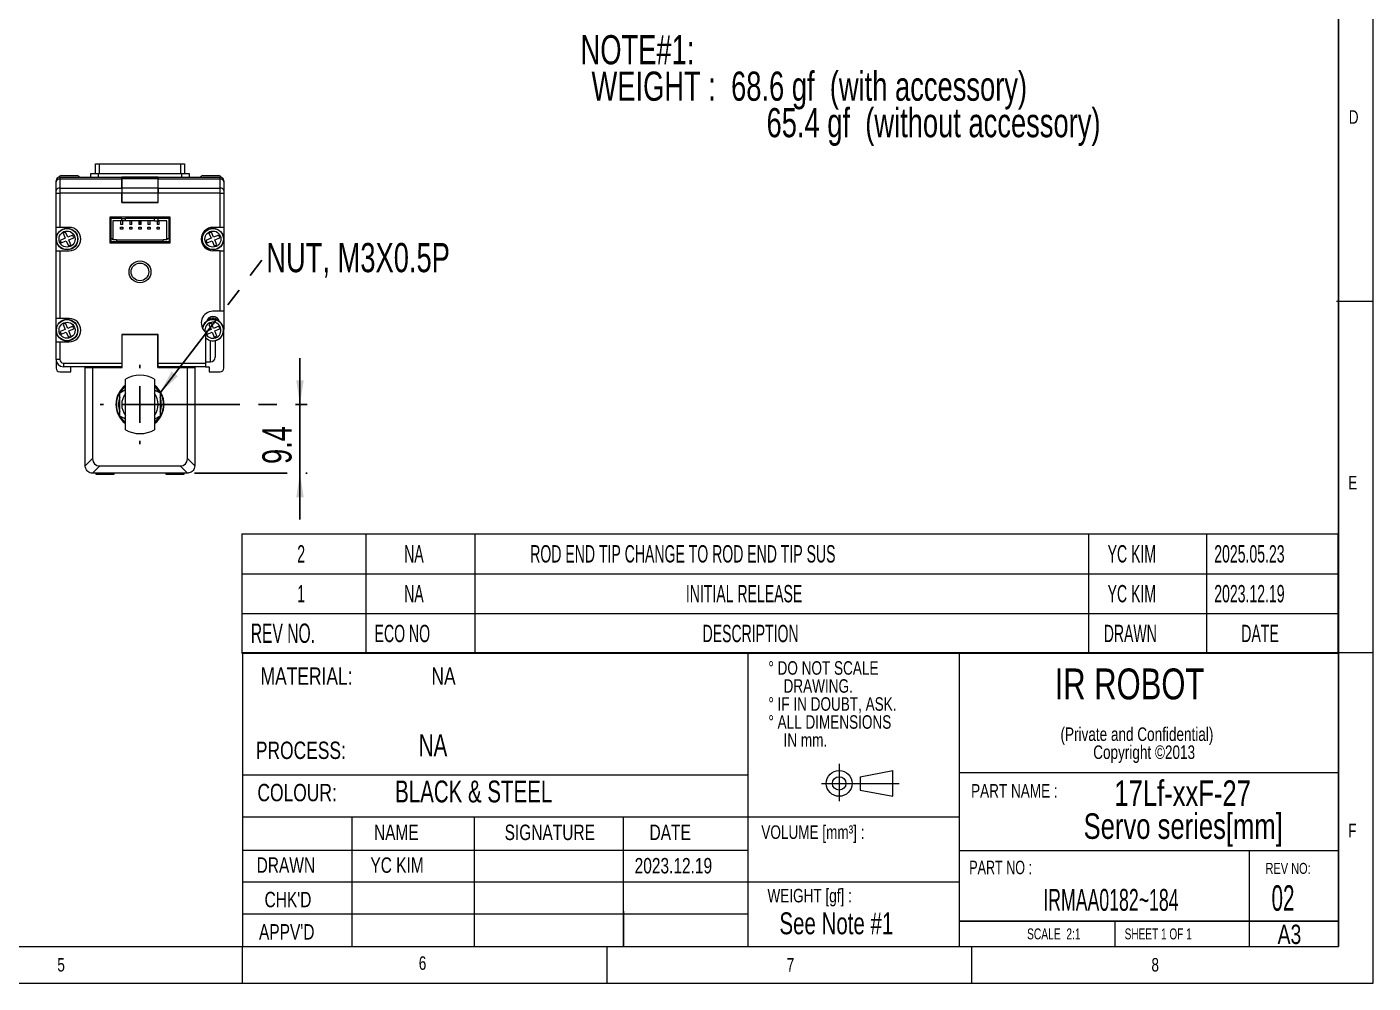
# Model space of a CAD drawing. Header units: millimetres. Extents: x 5 to 415, y 5 to 292.
# Drawn here: x 230.4 to 415, y 5 to 136.1 of the extents above; entities that cross this region are included whole.
import ezdxf

# ---------------------------------------------------------------- set-up
doc = ezdxf.new("R2010")
doc.units = ezdxf.units.MM
doc.linetypes.add('CENTERX2', pattern=[20.32, 12.7, -2.54, 2.54, -2.54])
doc.layers.add('CENTER_LINE', color=7, linetype='CENTERX2')
doc.layers.add('NOTES', color=7, linetype='Continuous')
doc.styles.add('SLDTEXTSTYLE0', font='TXT', dxfattribs={"width": 0.7})
doc.styles.add('SLDTEXTSTYLE1', font='TXT', dxfattribs={"width": 0.75})
doc.styles.add('SLDTEXTSTYLE2', font='TXT', dxfattribs={"width": 0.6875})
doc.styles.add('SLDTEXTSTYLE3', font='TXT', dxfattribs={"width": 0.605})
doc.styles.add('SLDTEXTSTYLE4', font='TXT', dxfattribs={"width": 0.694444})
doc.dimstyles.new('SLDDIMSTYLE3', dxfattribs={"dimtxt": 4, "dimasz": 3.302, "dimexe": 0, "dimexo": 0.0625, "dimgap": 1, "dimtad": 1, "dimdec": 1, "dimrnd": 1e-09, "dimzin": 12, "dimdsep": 46, "dimtxsty": 'SLDTEXTSTYLE0', "dimsah": 1, "dimcen": 0.09, "dimadec": 0, "dimazin": 3, "dimtfac": 1, "dimtdec": 1, "dimtmove": 0, "dimatfit": 0, "dimfxl": 1, "dimfrac": 2, "dimtolj": 1, "dimtzin": 12, "dimarcsym": 0})
doc.dimstyles.new('SLDDIMSTYLE4', dxfattribs={"dimtxt": 0.18, "dimasz": 3.302, "dimexe": 0, "dimexo": 0.0625, "dimgap": 0, "dimtad": 0, "dimtih": 1, "dimtoh": 1, "dimdec": 0, "dimrnd": 1e-09, "dimzin": 0, "dimdsep": 46, "dimtxsty": 'Standard', "dimsah": 1, "dimcen": 0.09, "dimadec": 0, "dimazin": 0, "dimtfac": 3.302, "dimtdec": 0, "dimtofl": 0, "dimtmove": 0, "dimatfit": 3, "dimfxl": 1, "dimfrac": 2, "dimtolj": 1, "dimtzin": 0, "dimarcsym": 0})

# ---------------------------------------------------------------- blocks, each defined once
blk = doc.blocks.new('SW_NOTE_0')
at = {"layer": 'CENTER_LINE', "color": 0, "char_height": 4, "attachment_point": 1, "style": 'SLDTEXTSTYLE0'}
for s, insert in [('NOTE#1:', (1.5, 5.16)), ('WEIGHT :  68.6 gf  (with accessory)', (3, 0.16)), ('65.4 gf  (without accessory)', (27, -4.84))]:
    blk.add_mtext(s, dxfattribs=dict(at, insert=insert))
blk = doc.blocks.new('SW_NOTE_0_3')
at = {"color": 0, "linetype": 'Continuous', "lineweight": 0, "char_height": 1.8521, "attachment_point": 2, "style": 'SLDTEXTSTYLE1'}
for s, insert in [('(Private and Confidential)', (15.4, 2.39)), ('Copyright ©2013', (16.39, -0.08))]:
    blk.add_mtext(s, dxfattribs=dict(at, insert=insert))
blk = doc.blocks.new('SW_NOTE_0_4')
at = {"color": 0, "linetype": 'Continuous', "lineweight": 0, "char_height": 3.5, "attachment_point": 2, "style": 'SLDTEXTSTYLE1'}
for s, insert in [('17Lf-xxF-27', (11.59, 4.51)), ('Servo series[mm]', (11.67, -0.01))]:
    blk.add_mtext(s, dxfattribs=dict(at, insert=insert))
blk = doc.blocks.new('SW_NOTE_0_5')
at = {"color": 0, "linetype": 'Continuous', "lineweight": 0, "attachment_point": 1, "style": 'SLDTEXTSTYLE1'}
for s, insert, char_height in [('%%d DO NOT SCALE', (0, 2.39), 1.8521), ('DRAWING.', (2.08, -0.08), 1.852), ('%%d IF IN DOUBT, ASK.', (0, -2.55), 1.8521), ('%%d ALL DIMENSIONS', (0, -5.02), 1.8521), ('IN mm.', (2.08, -7.49), 1.852)]:
    blk.add_mtext(s, dxfattribs=dict(at, insert=insert, char_height=char_height))
blk = doc.blocks.new('SW_TABLEANNOTATION_1')
at = {"color": 0, "linetype": 'Continuous', "lineweight": 18}
for p, q in [((0, 0), (0, -5.46)), ((0, 0), (17, 0)), ((17, 0), (17, -5.46)), ((17, 0), (31.98, 0)), ((31.98, 0), (31.98, -5.46)), ((31.98, 0), (116.1, 0)), ((116.1, 0), (116.1, -5.46)), ((116.1, 0), (132.29, 0)), ((132.29, 0), (132.29, -5.46)), ((132.29, 0), (150.28, 0)), ((150.28, 0), (150.28, -5.46)), ((0, -5.46), (0, -10.92)), ((0, -5.46), (17, -5.46)), ((17, -5.46), (17, -10.92)), ((17, -5.46), (31.98, -5.46)), ((31.98, -5.46), (31.98, -10.92)), ((31.98, -5.46), (116.1, -5.46)), ((116.1, -5.46), (116.1, -10.92)), ((116.1, -5.46), (132.29, -5.46)), ((132.29, -5.46), (132.29, -10.92)), ((132.29, -5.46), (150.28, -5.46)), ((150.28, -5.46), (150.28, -10.92)), ((0, -10.92), (0, -16.37)), ((0, -10.92), (17, -10.92)), ((17, -10.92), (17, -16.37)), ((17, -10.92), (31.98, -10.92)), ((31.98, -10.92), (31.98, -16.37)), ((31.98, -10.92), (116.1, -10.92)), ((116.1, -10.92), (116.1, -16.37)), ((116.1, -10.92), (132.29, -10.92)), ((132.29, -10.92), (132.29, -16.37)), ((132.29, -10.92), (150.28, -10.92)), ((150.28, -10.92), (150.28, -16.37)), ((0, -16.37), (17, -16.37)), ((17, -16.37), (31.98, -16.37)), ((31.98, -16.37), (116.1, -16.37)), ((116.1, -16.37), (132.29, -16.37)), ((132.29, -16.37), (150.28, -16.37))]:
    blk.add_line(p, q, dxfattribs=at)
at = {"color": 0, "linetype": 'Continuous', "lineweight": 0, "attachment_point": 1, "style": 'SLDTEXTSTYLE3'}
for s, insert, char_height in [('2', (7.62, -1.54), 2.38), ('NA', (22.28, -1.54), 2.381), ('ROD END TIP CHANGE TO ROD END TIP SUS', (39.56, -1.54), 2.3813), ('YC KIM', (118.72, -1.54), 2.381), ('2025.05.23', (133.34, -1.54), 2.381), ('1', (7.62, -7), 2.38), ('NA', (22.28, -7), 2.381), ('INITIAL RELEASE', (60.9, -7), 2.3813), ('YC KIM', (118.72, -7), 2.381), ('2023.12.19', (133.34, -7), 2.381), ('REV NO.', (1.25, -12.29), 2.646), ('ECO NO', (18.23, -12.46), 2.381), ('DESCRIPTION', (63.19, -12.46), 2.3813), ('DRAWN', (118.19, -12.46), 2.381), ('DATE', (137.05, -12.46), 2.381)]:
    blk.add_mtext(s, dxfattribs=dict(at, insert=insert, char_height=char_height))
blk = doc.blocks.new('_D_28')
at = {"layer": 'CENTER_LINE'}
for p, q in [((267.88, 84.33), (267.88, 90.68)), ((246.94, 84.33), (268.88, 84.33)), ((267.88, 74.91), (267.88, 84.33)), ((253.44, 74.91), (268.88, 74.91)), ((267.88, 74.91), (267.88, 68.56))]:
    blk.add_line(p, q, dxfattribs=at)
for points in [[(267.88, 84.33), (268.39, 87.64), (267.37, 87.64)], [(267.88, 74.91), (267.37, 71.61), (268.39, 71.61)]]:
    blk.add_solid(points, dxfattribs=at)
at = {"layer": 'CENTER_LINE', "insert": (262.72, 76.17), "char_height": 4, "attachment_point": 1, "rotation": 90, "style": 'SLDTEXTSTYLE0'}
blk.add_mtext('9.4', dxfattribs=at)
blk = doc.blocks.new('SW_NOTE_0_11')
at = {"layer": 'CENTER_LINE', "color": 0, "insert": (0.59, 2.35), "char_height": 4, "attachment_point": 1, "style": 'SLDTEXTSTYLE0'}
blk.add_mtext('NUT, M3X0.5P', dxfattribs=at)
blk = doc.blocks.new('SW_CENTERMARKSYMBOL_5')
at = {"layer": 'CENTER_LINE', "color": 0}
for p, q in [((0, 5), (0, 5.44)), ((0, 0), (0, 2.5)), ((-5, 0), (-5.44, 0)), ((0, 0), (-2.5, 0)), ((0, 0), (0, -2.5)), ((0, 0), (2.5, 0)), ((5, 0), (5.44, 0)), ((0, -5), (0, -5.44))]:
    blk.add_line(p, q, dxfattribs=at)

msp = doc.modelspace()

# ---------------------------------------------------------------- linework, layer by layer
at = {"color": 7, "linetype": 'Continuous', "lineweight": 18}
for p, q in [((415, 5), (415, 292)), ((239.843, 116.015), (239.843, 117.315)), ((239.843, 117.315), (240.343, 117.315)), ((240.343, 117.315), (251.543, 117.315)), ((251.543, 117.315), (252.043, 117.315)), ((252.043, 117.315), (252.043, 116.015)), ((234.443, 114.868), (234.443, 115.015)), ((234.443, 113.654), (234.443, 114.868)), ((234.943, 115.515), (234.943, 115.222)), ((234.943, 115.515), (243.443, 115.515)), ((234.943, 115.222), (234.943, 114.008)), ((243.443, 115.222), (234.943, 115.222)), ((235.143, 115.715), (235.322, 115.715)), ((235.322, 115.715), (237.344, 115.715)), ((239.193, 115.515), (239.193, 116.015)), ((239.193, 116.015), (240.193, 116.015)), ((240.193, 116.015), (240.193, 115.515)), ((240.193, 116.015), (251.693, 116.015)), ((248.443, 115.515), (243.443, 115.515)), ((243.465, 115.515), (243.443, 115.471)), ((243.443, 115.515), (243.443, 115.222)), ((243.443, 115.471), (243.447, 115.463)), ((243.443, 115.222), (243.443, 114.008)), ((248.439, 115.463), (243.447, 115.463)), ((243.462, 114.008), (243.451, 115.258)), ((248.435, 115.258), (243.451, 115.258)), ((243.465, 115.515), (248.421, 115.515)), ((248.421, 115.515), (248.443, 115.471)), ((248.424, 114.008), (248.435, 115.258)), ((248.443, 115.471), (248.439, 115.463)), ((248.443, 115.515), (256.943, 115.515)), ((248.443, 115.222), (248.443, 115.515)), ((256.943, 115.222), (248.443, 115.222)), ((248.443, 114.008), (248.443, 115.222)), ((251.693, 115.515), (251.693, 116.015)), ((251.693, 116.015), (252.693, 116.015)), ((252.693, 116.015), (252.693, 115.515)), ((254.543, 115.715), (254.722, 115.715)), ((254.722, 115.715), (256.744, 115.715)), ((256.943, 115.222), (256.943, 115.515)), ((256.943, 114.008), (256.943, 115.222)), ((257.443, 115.015), (257.443, 114.868)), ((257.443, 114.868), (257.443, 113.654)), ((234.443, 113.301), (234.443, 113.654)), ((234.443, 113.301), (234.943, 113.301)), ((234.443, 108.615), (234.443, 113.301)), ((234.943, 114.008), (234.943, 113.301)), ((234.943, 114.008), (243.443, 114.008)), ((234.943, 113.301), (234.943, 108.615)), ((243.443, 113.301), (234.943, 113.301)), ((243.443, 114.008), (243.443, 113.301)), ((243.443, 113.301), (243.443, 112.015)), ((243.448, 112.515), (243.443, 113.107)), ((248.424, 114.008), (243.462, 114.008)), ((248.422, 113.301), (243.465, 113.301)), ((243.465, 112.015), (243.465, 113.301)), ((248.422, 112.015), (248.422, 113.301)), ((248.438, 112.515), (248.443, 113.107)), ((248.443, 114.008), (256.943, 114.008)), ((248.443, 113.301), (248.443, 114.008)), ((248.443, 112.015), (248.443, 113.301)), ((256.943, 113.301), (248.443, 113.301)), ((256.943, 113.301), (256.943, 114.008)), ((256.943, 108.615), (256.943, 113.301)), ((256.943, 113.301), (257.443, 113.301)), ((257.443, 113.654), (257.443, 113.301)), ((257.443, 113.301), (257.443, 108.615)), ((243.452, 112.515), (243.443, 112.515)), ((243.443, 112.015), (248.443, 112.015)), ((243.452, 112.015), (243.452, 112.515)), ((248.422, 112.015), (243.465, 112.015)), ((248.435, 112.015), (248.435, 112.515)), ((248.435, 112.515), (248.443, 112.515)), ((250.093, 110.015), (241.793, 110.015)), ((241.793, 110.015), (241.793, 106.515)), ((241.943, 109.015), (241.793, 109.015)), ((241.943, 110.015), (241.943, 109.815)), ((241.943, 109.815), (241.943, 107.065)), ((243.443, 109.815), (241.943, 109.815)), ((242.243, 109.515), (242.243, 107.065)), ((243.443, 109.515), (242.243, 109.515)), ((243.293, 109.515), (243.293, 109.015)), ((243.593, 109.015), (243.293, 109.015)), ((243.443, 109.515), (243.443, 109.815)), ((243.443, 109.815), (243.943, 109.815)), ((243.943, 109.515), (243.443, 109.515)), ((243.593, 109.015), (243.593, 109.515)), ((243.943, 109.515), (243.943, 109.815)), ((247.943, 109.815), (243.943, 109.815)), ((247.943, 109.515), (243.943, 109.515)), ((244.543, 109.515), (244.543, 109.015)), ((244.843, 109.015), (244.543, 109.015)), ((244.843, 109.015), (244.843, 109.515)), ((245.793, 109.515), (245.793, 109.015)), ((246.093, 109.015), (245.793, 109.015)), ((246.093, 109.015), (246.093, 109.515)), ((247.043, 109.515), (247.043, 109.015)), ((247.343, 109.015), (247.043, 109.015)), ((247.343, 109.015), (247.343, 109.515)), ((247.943, 109.515), (247.943, 109.815)), ((248.443, 109.815), (247.943, 109.815)), ((247.943, 109.515), (248.443, 109.515)), ((248.293, 109.515), (248.293, 109.015)), ((248.593, 109.015), (248.293, 109.015)), ((248.443, 109.515), (248.443, 109.815)), ((249.943, 109.815), (248.443, 109.815)), ((249.643, 109.515), (248.443, 109.515)), ((248.593, 109.015), (248.593, 109.515)), ((249.643, 107.065), (249.643, 109.515)), ((249.943, 110.015), (249.943, 109.815)), ((249.943, 107.065), (249.943, 109.815)), ((250.093, 109.015), (249.943, 109.015)), ((250.093, 106.515), (250.093, 110.015)), ((234.943, 108.615), (234.443, 108.615)), ((234.443, 105.415), (234.443, 108.615)), ((236.243, 108.615), (234.943, 108.615)), ((235.695, 107.118), (234.993, 106.826)), ((235.755, 107.965), (235.404, 107.82)), ((235.404, 107.82), (235.695, 107.118)), ((236.046, 107.263), (235.755, 107.965)), ((236.748, 107.554), (236.046, 107.263)), ((236.192, 106.912), (236.894, 107.203)), ((236.894, 107.203), (236.748, 107.554)), ((242.243, 107.065), (241.943, 107.065)), ((241.943, 107.065), (241.943, 106.615)), ((242.243, 106.915), (242.243, 107.065)), ((243.293, 108.365), (243.293, 108.665)), ((243.293, 108.665), (243.593, 108.665)), ((243.593, 108.365), (243.293, 108.365)), ((243.593, 108.665), (243.593, 108.365)), ((244.543, 108.365), (244.543, 108.665)), ((244.543, 108.665), (244.843, 108.665)), ((244.843, 108.365), (244.543, 108.365)), ((244.843, 108.665), (244.843, 108.365)), ((245.793, 108.365), (245.793, 108.665)), ((245.793, 108.665), (246.093, 108.665)), ((246.093, 108.365), (245.793, 108.365)), ((246.093, 108.665), (246.093, 108.365)), ((247.043, 108.365), (247.043, 108.665)), ((247.043, 108.665), (247.343, 108.665)), ((247.343, 108.365), (247.043, 108.365)), ((247.343, 108.665), (247.343, 108.365)), ((248.293, 108.365), (248.293, 108.665)), ((248.293, 108.665), (248.593, 108.665)), ((248.593, 108.365), (248.293, 108.365)), ((248.593, 108.665), (248.593, 108.365)), ((249.943, 107.065), (249.643, 107.065)), ((249.643, 107.065), (249.643, 106.915)), ((249.943, 107.065), (249.943, 106.615)), ((255.695, 107.118), (254.993, 106.826)), ((255.755, 107.965), (255.404, 107.82)), ((255.404, 107.82), (255.695, 107.118)), ((256.046, 107.263), (255.755, 107.965)), ((256.943, 108.615), (255.943, 108.615)), ((256.748, 107.554), (256.046, 107.263)), ((256.192, 106.912), (256.894, 107.203)), ((256.894, 107.203), (256.748, 107.554)), ((257.443, 108.615), (256.943, 108.615)), ((257.443, 108.615), (257.443, 105.415)), ((234.443, 96.115), (234.443, 105.415)), ((234.443, 105.415), (234.943, 105.415)), ((234.943, 105.415), (234.943, 96.115)), ((234.943, 105.415), (236.243, 105.415)), ((234.993, 106.826), (235.138, 106.475)), ((235.138, 106.475), (235.84, 106.766)), ((235.84, 106.766), (236.132, 106.064)), ((236.132, 106.064), (236.483, 106.21)), ((236.483, 106.21), (236.192, 106.912)), ((241.793, 106.515), (250.093, 106.515)), ((242.743, 106.615), (241.943, 106.615)), ((242.743, 106.915), (242.243, 106.915)), ((242.743, 106.915), (242.743, 106.615)), ((242.743, 106.915), (249.143, 106.915)), ((249.143, 106.615), (242.743, 106.615)), ((249.143, 106.615), (249.143, 106.915)), ((249.643, 106.915), (249.143, 106.915)), ((249.943, 106.615), (249.143, 106.615)), ((249.943, 106.963), (250.093, 106.852)), ((254.993, 106.826), (255.138, 106.475)), ((255.138, 106.475), (255.84, 106.766)), ((255.84, 106.766), (256.132, 106.064)), ((256.943, 105.415), (255.943, 105.415)), ((256.132, 106.064), (256.483, 106.21)), ((256.483, 106.21), (256.192, 106.912)), ((256.943, 97.115), (256.943, 105.415)), ((256.943, 105.415), (257.443, 105.415)), ((257.443, 105.415), (257.443, 97.115)), ((410, 98.5), (415, 98.5)), ((234.943, 96.115), (234.443, 96.115)), ((234.443, 92.915), (234.443, 96.115)), ((236.243, 96.115), (234.943, 96.115)), ((256.943, 97.115), (255.943, 97.115)), ((257.443, 97.115), (256.943, 97.115)), ((257.443, 97.115), (257.443, 94.615)), ((235.695, 94.618), (234.993, 94.326)), ((234.993, 94.326), (235.138, 93.975)), ((235.138, 93.975), (235.84, 94.266)), ((235.755, 95.465), (235.404, 95.32)), ((235.404, 95.32), (235.695, 94.618)), ((236.046, 94.763), (235.755, 95.465)), ((235.84, 94.266), (236.132, 93.564)), ((236.748, 95.054), (236.046, 94.763)), ((236.192, 94.412), (236.894, 94.703)), ((236.483, 93.71), (236.192, 94.412)), ((236.894, 94.703), (236.748, 95.054)), ((254.943, 94.266), (254.943, 90.015)), ((255.695, 94.618), (254.993, 94.326)), ((254.993, 94.326), (255.138, 93.975)), ((255.138, 93.975), (255.84, 94.266)), ((255.755, 95.465), (255.404, 95.32)), ((255.404, 95.32), (255.695, 94.618)), ((256.046, 94.763), (255.755, 95.465)), ((255.84, 94.266), (256.132, 93.564)), ((256.748, 95.054), (256.046, 94.763)), ((256.192, 94.412), (256.894, 94.703)), ((256.483, 93.71), (256.192, 94.412)), ((256.894, 94.703), (256.748, 95.054)), ((257.443, 89.315), (257.443, 94.615)), ((234.443, 90.515), (234.443, 92.915)), ((234.443, 92.915), (234.943, 92.915)), ((234.943, 92.915), (234.943, 90.515)), ((234.943, 92.915), (236.243, 92.915)), ((236.132, 93.564), (236.483, 93.71)), ((248.443, 93.915), (243.443, 93.915)), ((243.443, 93.915), (243.443, 90.015)), ((243.493, 92.915), (243.443, 92.915)), ((243.493, 89.415), (243.493, 93.915)), ((243.493, 93.915), (248.393, 93.915)), ((248.393, 89.415), (248.393, 93.915)), ((248.443, 92.915), (248.393, 92.915)), ((248.443, 90.015), (248.443, 93.915)), ((256.132, 93.564), (256.483, 93.71)), ((256.243, 93.015), (256.241, 93.063)), ((256.243, 93.015), (256.243, 91.915)), ((234.943, 90.515), (234.443, 90.515)), ((234.443, 90.515), (234.443, 89.315)), ((243.443, 90.915), (243.493, 90.915)), ((248.393, 90.915), (248.443, 90.915)), ((256.243, 91.915), (256.243, 90.815)), ((234.943, 88.815), (236.443, 88.815)), ((235.443, 90.015), (243.443, 90.015)), ((235.443, 90.015), (235.443, 89.515)), ((243.443, 89.515), (235.443, 89.515)), ((236.443, 88.815), (236.443, 89.515)), ((238.443, 75.915), (238.443, 89.415)), ((238.443, 89.415), (239.443, 89.415)), ((238.448, 89.415), (238.448, 89.515)), ((238.463, 89.415), (238.463, 89.515)), ((238.759, 89.415), (238.759, 89.515)), ((239.443, 89.415), (239.443, 76.905)), ((239.443, 89.415), (243.493, 89.415)), ((239.893, 89.515), (239.893, 89.415)), ((243.443, 90.015), (243.443, 89.515)), ((243.493, 89.848), (243.443, 89.875)), ((248.653, 89.515), (248.364, 89.415)), ((248.443, 89.515), (248.393, 89.515)), ((248.393, 89.415), (252.443, 89.415)), ((248.443, 90.015), (254.943, 90.015)), ((248.443, 89.515), (248.443, 90.015)), ((254.943, 89.515), (248.443, 89.515)), ((252.443, 76.905), (252.443, 89.415)), ((252.443, 89.415), (253.443, 89.415)), ((252.643, 89.515), (252.643, 89.415)), ((253.127, 89.515), (253.127, 89.415)), ((253.424, 89.415), (253.424, 89.515)), ((253.434, 89.415), (253.434, 89.515)), ((253.443, 89.415), (253.443, 75.915)), ((254.943, 90.165), (255.593, 90.165)), ((254.943, 90.015), (254.943, 89.515)), ((254.943, 89.515), (255.443, 89.515)), ((255.443, 89.515), (255.443, 88.815)), ((255.443, 88.815), (256.943, 88.815)), ((243.943, 80.87), (243.943, 87.799)), ((247.943, 87.799), (247.943, 84.335)), ((243.193, 85.922), (243.962, 86.366)), ((243.337, 86.005), (243.337, 86.113)), ((248.537, 86.113), (248.537, 86.012)), ((242.839, 83.215), (242.903, 83.215)), ((247.943, 84.335), (247.943, 80.87)), ((248.983, 83.215), (249.047, 83.215)), ((243.337, 82.556), (243.337, 82.664)), ((248.693, 82.747), (247.943, 82.314)), ((248.537, 82.657), (248.537, 82.556)), ((238.443, 75.905), (239.443, 76.905)), ((240.433, 75.915), (239.433, 74.915)), ((240.433, 75.915), (251.453, 75.915)), ((252.453, 74.915), (251.453, 75.915)), ((252.443, 76.905), (253.443, 75.905)), ((252.443, 74.915), (239.443, 74.915)), ((239.893, 74.915), (239.893, 74.765)), ((239.893, 74.765), (241.143, 74.765)), ((241.143, 74.765), (242.393, 74.765)), ((242.393, 74.765), (242.393, 74.915)), ((249.493, 74.915), (249.493, 74.765)), ((249.493, 74.765), (250.743, 74.765)), ((250.743, 74.765), (251.993, 74.765)), ((251.993, 74.765), (251.993, 74.915)), ((260, 50.271), (260, 10)), ((415, 50.271), (260, 50.271)), ((329.265, 50.271), (329.265, 10)), ((358.254, 50.271), (358.254, 10)), ((260, 33.55), (329.265, 33.55)), ((344.668, 33.297), (349.181, 34.143)), ((344.668, 33.297), (344.668, 31.454)), ((349.181, 30.608), (349.181, 34.143)), ((410.25, 33.844), (358.254, 33.844)), ((344.668, 31.454), (349.181, 30.608)), ((275.001, 27.796), (275.001, 10)), ((291.778, 27.796), (291.778, 10)), ((312.217, 10), (312.217, 27.796)), ((329.265, 23.158), (260, 23.158)), ((398.074, 10), (398.074, 23.123)), ((358.254, 18.822), (260, 18.822)), ((312.217, 14.859), (312.217, 10)), ((260, 14.481), (329.265, 14.481)), ((379.611, 13.419), (379.611, 10)), ((10, 10), (410.25, 10)), ((260, 5), (260, 10)), ((310, 5), (310, 10)), ((360, 5), (360, 10)), ((5, 5), (415, 5))]:
    msp.add_line(p, q, dxfattribs=at)
at = {"color": 8, "linetype": 'Continuous', "lineweight": 18}
for p, q in [((240.343, 117.315), (240.343, 116.015)), ((251.543, 116.015), (251.543, 117.315)), ((245.943, 109.015), (245.943, 109.515)), ((255.593, 91.915), (255.593, 93.108)), ((255.593, 90.165), (255.593, 91.915))]:
    msp.add_line(p, q, dxfattribs=at)
at = {"color": 7, "linetype": 'CENTERX2', "lineweight": 18}
for p, q in [((341.798, 35.054), (341.798, 29.936)), ((339.361, 32.376), (350.023, 32.376))]:
    msp.add_line(p, q, dxfattribs=at)
at = {"color": 7, "linetype": 'Continuous', "lineweight": 18, "flags": 128}
for points in [[(241.793, 108.063), (241.868, 108.09), (241.943, 108.117)], [(257.425, 94.482), (257.434, 94.517), (257.443, 94.615)]]:
    msp.add_lwpolyline(points, dxfattribs=at)
at = {"color": 7, "linetype": 'Continuous', "lineweight": 18}
for centre, radius in [((235.943, 107.015), 1.483), ((235.943, 107.015), 1.449), ((235.943, 107.015), 1.101), ((255.943, 107.015), 1.483), ((255.943, 107.015), 1.449), ((255.943, 107.015), 1.101), ((245.943, 102.515), 1.5), ((245.943, 102.515), 1.211), ((235.943, 94.515), 1.483), ((235.943, 94.515), 1.449), ((235.943, 94.515), 1.101), ((341.798, 32.376), 1.767), ((341.798, 32.376), 0.922)]:
    msp.add_circle(centre, radius, dxfattribs=at)
for centre, radius, start, end in [((234.943, 115.015), 0.5, 90, 180), ((234.881, 114.78), 0.446, 81.95053, 168.57825), ((235.143, 115.365), 0.35, 90, 157.40763), ((237.344, 115.365), 0.35, 25.37693, 90), ((254.543, 115.365), 0.35, 90, 154.62307), ((256.744, 115.365), 0.35, 22.59237, 90), ((256.943, 115.015), 0.5, 0, 90), ((257.006, 114.78), 0.446, 11.42175, 98.04947), ((234.881, 113.566), 0.446, 81.95053, 168.57825), ((257.006, 113.566), 0.446, 11.42175, 98.04947), ((236.243, 107.015), 1.6, 270, 90), ((255.943, 107.015), 1.6, 90, 270), ((236.243, 94.515), 1.6, 270, 90), ((255.943, 95.515), 1.6, 90, 231.31781), ((255.943, 94.515), 1.483, 22.52267, 167.5778), ((255.943, 95.515), 0.9, 12.44203, 167.55797), ((255.943, 95.515), 0.675, 33.35116, 146.64884), ((255.943, 94.515), 1.483, 277.77571, 22.52267), ((235.443, 90.515), 1, 180, 270), ((235.443, 90.515), 0.5, 180, 270), ((255.593, 90.815), 0.65, 270, 0), ((234.943, 89.315), 0.5, 180, 270), ((256.943, 89.315), 0.5, 270, 0), ((245.943, 84.335), 3.3, 127.3052, 232.6948), ((245.943, 84.335), 3.24, 128.11806, 231.88194), ((245.937, 84.335), 3.15, 129.27262, 145.62874), ((245.943, 84.335), 4, 60, 120), ((245.943, 84.335), 3.3, 307.3052, 52.6948), ((245.943, 84.335), 3.24, 308.11806, 51.88194), ((245.937, 84.335), 3.15, 34.37126, 50.44414), ((245.943, 84.335), 2.94, 160.93863, 198.93041), ((245.943, 84.335), 2.5, 143.1301, 180), ((245.943, 84.335), 2.5, 323.1301, 36.8699), ((245.943, 84.335), 2.94, 340.46117, 20.16071), ((245.943, 84.335), 2.5, 180, 216.8699), ((245.937, 84.335), 3.15, 214.37126, 230.72738), ((245.937, 84.335), 3.15, 309.55586, 325.62874), ((245.943, 84.335), 4, 240, 300), ((239.443, 75.915), 1, 180, 180.573), ((252.443, 75.915), 1, 359.427, 0), ((239.443, 75.915), 1, 269.427, 270), ((252.443, 75.915), 1, 270, 270.573)]:
    msp.add_arc(centre, radius, start, end, dxfattribs=at)
at = {"color": 8, "linetype": 'Continuous', "lineweight": 18}
for radius, start, end in [(1.449, 226.36752, 169.25823), (1.101, 204.68174, 189.11799)]:
    msp.add_arc((255.943, 94.515), radius, start, end, dxfattribs=at)
at = {"color": 7, "linetype": 'Continuous', "lineweight": 18}
for centre, major_axis in [((241.423, 77.894), (-1.715, -1.715)), ((250.463, 77.894), (1.715, -1.715))]:
    msp.add_ellipse(centre, major_axis=major_axis, ratio=0.5773503, start_param=5.7595865, end_param=6.8067841, dxfattribs=at)
for points, knots in [([(243.451, 115.258), (243.451, 115.322), (243.45, 115.438), (243.448, 115.455), (243.447, 115.463)], [0, 0, 0, 0, 0.557681, 1, 1, 1, 1]), ([(248.439, 115.463), (248.438, 115.451), (248.437, 115.429), (248.436, 115.31), (248.435, 115.258)], [0, 0, 0, 0, 0.5576818, 1, 1, 1, 1]), ([(243.462, 114.008), (243.463, 113.892), (243.465, 113.683), (243.465, 113.418), (243.465, 113.301)], [0, 0, 0, 0, 0.557568, 1, 1, 1, 1]), ([(248.424, 114.008), (248.423, 113.892), (248.422, 113.683), (248.422, 113.418), (248.422, 113.301)], [0, 0, 0, 0, 0.557568, 1, 1, 1, 1]), ([(243.193, 82.747), (243.193, 82.881), (243.193, 83.47), (243.193, 84.535), (243.193, 85.457), (243.193, 85.922)], [0, 0, 0, 0, 0.1269715, 0.560077, 1, 1, 1, 1]), ([(247.943, 86.355), (247.962, 86.344), (248.214, 86.199), (248.463, 86.055), (248.693, 85.922)], [0, 0, 0, 0, 0.0762331, 1, 1, 1, 1]), ([(248.693, 85.922), (248.693, 85.464), (248.693, 84.542), (248.693, 83.477), (248.693, 82.881), (248.693, 82.747)], [0, 0, 0, 0, 0.4333142, 0.8730283, 1, 1, 1, 1]), ([(243.943, 82.314), (243.924, 82.325), (243.673, 82.47), (243.424, 82.614), (243.193, 82.747)], [0, 0, 0, 0, 0.07623311, 1, 1, 1, 1]), ([(239.433, 74.915), (239.321, 74.927), (239.097, 74.951), (238.8, 75.125), (238.577, 75.379), (238.461, 75.654), (238.448, 75.835), (238.443, 75.905)], [0, 0, 0, 0, 0.21677172, 0.43345339, 0.64988604, 0.86452392, 1, 1, 1, 1]), ([(253.443, 75.905), (253.431, 75.793), (253.407, 75.569), (253.233, 75.272), (252.979, 75.049), (252.703, 74.933), (252.523, 74.92), (252.453, 74.915)], [0, 0, 0, 0, 0.2167717, 0.4334534, 0.649886, 0.8645239, 1, 1, 1, 1])]:
    msp.add_open_spline(points, degree=3, knots=knots, dxfattribs=at)
at = {"layer": 'NOTES', "color": 7}
for p, q in [((410.25, 287), (410.25, 10)), ((410.25, 13.496), (358.254, 13.496))]:
    msp.add_line(p, q, dxfattribs=at)
at = {"layer": 'NOTES', "color": 7, "linetype": 'Continuous', "lineweight": 18}
for p, q in [((260, 27.801), (358.254, 27.801)), ((410.25, 23.123), (358.254, 23.123))]:
    msp.add_line(p, q, dxfattribs=at)

# ---------------------------------------------------------------- block references
at = {"color": 7, "linetype": 'Continuous', "lineweight": 0}
for name, p in [('SW_TABLEANNOTATION_1', (259.886, 66.586)), ('SW_NOTE_0_5', (332.098, 46.744)), ('SW_NOTE_0_3', (367.225, 37.663)), ('SW_NOTE_0_4', (377.298, 28.28))]:
    msp.add_blockref(name, p, dxfattribs=at)
at = {"layer": 'CENTER_LINE'}
for name, p in [('SW_NOTE_0', (304.847, 129.817)), ('SW_NOTE_0_11', (262.67, 104.124)), ('SW_CENTERMARKSYMBOL_5', (245.943, 84.335))]:
    msp.add_blockref(name, p, dxfattribs=at)

# ---------------------------------------------------------------- texts
at = {"color": 7, "linetype": 'Continuous', "lineweight": 0}
for s, insert, char_height, attachment_point, style in [('D', (411.667, 124.668), 1.852, 1, 'SLDTEXTSTYLE1'), ('E', (411.586, 74.537), 1.852, 1, 'SLDTEXTSTYLE1'), ('MATERIAL:', (262.479, 48.278), 2.3813, 1, 'SLDTEXTSTYLE1'), ('NA', (287.562, 48.278), 2.3813, 2, 'SLDTEXTSTYLE1'), ('PROCESS:', (261.829, 38.108), 2.3813, 1, 'SLDTEXTSTYLE1'), ('PART NAME :', (359.887, 32.29), 1.85208, 1, 'SLDTEXTSTYLE1'), ('NAME', (278.027, 26.726), 2.1167, 1, 'SLDTEXTSTYLE1'), ('SIGNATURE', (295.935, 26.726), 2.1167, 1, 'SLDTEXTSTYLE1'), ('DATE', (315.804, 26.726), 2.1167, 1, 'SLDTEXTSTYLE1'), ('VOLUME [mm³] :', (331.133, 26.622), 1.85208, 1, 'SLDTEXTSTYLE1'), ('DRAWN', (261.937, 22.233), 2.1167, 1, 'SLDTEXTSTYLE1'), ('2023.12.19', (313.76, 22.154), 2.1167, 1, 'SLDTEXTSTYLE1'), ('REV NO:', (400.257, 21.476), 1.5, 1, 'SLDTEXTSTYLE1'), ("CHK'D", (263.024, 17.51), 2.1167, 1, 'SLDTEXTSTYLE1'), ('IRMAA0182~184', (379.06, 17.91), 3, 2, 'SLDTEXTSTYLE3'), ("APPV'D", (262.263, 13.079), 2.1167, 1, 'SLDTEXTSTYLE1'), ('A3', (401.912, 13.007), 2.6458, 1, 'SLDTEXTSTYLE1'), ('SCALE  2:1', (367.564, 12.491), 1.5, 1, 'SLDTEXTSTYLE0'), ('SHEET 1 OF 1', (380.942, 12.491), 1.5, 1, 'SLDTEXTSTYLE2'), ('5', (234.613, 8.434), 1.852, 1, 'SLDTEXTSTYLE1')]:
    msp.add_mtext(s, dxfattribs=dict(at, insert=insert, char_height=char_height, attachment_point=attachment_point, style=style))
at = {"layer": 'CENTER_LINE', "attachment_point": 1}
for s, insert, char_height, style in [('NA', (284.167, 39.111), 3, 'SLDTEXTSTYLE0'), ('BLACK & STEEL', (280.927, 32.771), 3, 'SLDTEXTSTYLE0'), ('02', (401.077, 18.412), 3.5, 'SLDTEXTSTYLE3'), ('See Note #1', (333.611, 14.692), 3, 'SLDTEXTSTYLE0')]:
    msp.add_mtext(s, dxfattribs=dict(at, insert=insert, char_height=char_height, style=style))
at = {"layer": 'NOTES', "attachment_point": 1}
for s, insert, char_height, style in [('IR ROBOT', (371.345, 48.136), 4.2333, 'SLDTEXTSTYLE1'), ('COLOUR:', (262.046, 32.312), 2.3813, 'SLDTEXTSTYLE1'), ('F', (411.586, 26.839), 1.852, 'SLDTEXTSTYLE1'), ('YC KIM', (277.535, 22.233), 2.1167, 'SLDTEXTSTYLE1'), ('PART NO :', (359.636, 21.78), 1.8521, 'SLDTEXTSTYLE4'), ('WEIGHT [gf] :', (331.976, 17.919), 1.85208, 'SLDTEXTSTYLE1'), ('6', (284.167, 8.668), 1.852, 'SLDTEXTSTYLE1'), ('7', (334.613, 8.434), 1.852, 'SLDTEXTSTYLE1'), ('8', (384.613, 8.434), 1.852, 'SLDTEXTSTYLE1')]:
    msp.add_mtext(s, dxfattribs=dict(at, insert=insert, char_height=char_height, style=style))

# ---------------------------------------------------------------- dimensions: what is measured, and where the dimension line sits
at = {"layer": 'CENTER_LINE'}
dim = msp.add_linear_dim(base=(267.881, 84.335), p1=(252.443, 74.915), p2=(245.943, 84.335), angle=90, dimstyle='SLDDIMSTYLE3', dxfattribs=at)
dim.commit()
dim.dimension.update_dxf_attribs({"geometry": '_D_28', "text_midpoint": (267.881, 79.625), "dimtype": 160})

# ---------------------------------------------------------------- leaders
msp.add_leader([(248.693, 85.922), (262.67, 104.124)], dimstyle='SLDDIMSTYLE4', dxfattribs=at)

doc.saveas('drawing.dxf')
